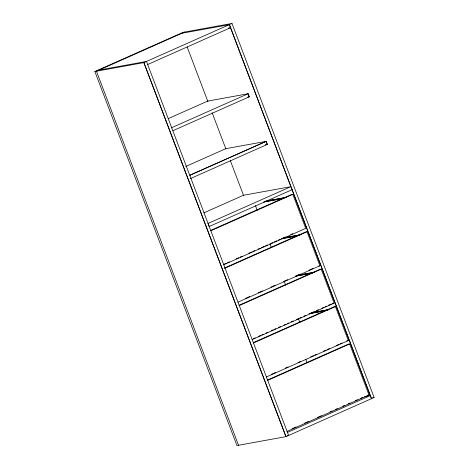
<?xml version="1.0" encoding="UTF-8"?>
<svg xmlns="http://www.w3.org/2000/svg" width="469" height="469" viewBox="0 0 469 469"><rect width="100%" height="100%" fill="white"/><g stroke="black" fill="none" stroke-linecap="round" stroke-linejoin="round"><path stroke-width="0.7" d="M94.873 71.517L143.907 62.606L285.99 436.639L236.956 445.55L94.873 71.517L183.01 32.361L232.044 23.45L143.854 62.617L285.938 436.651L374.127 397.483L231.991 23.462M184.587 32.074L96.45 71.229L238.528 445.263M168.236 118.61L207.661 101.093L248.113 93.741L249.274 96.802L173.055 130.652M171.226 127.89L248.113 93.741M185.654 166.507L225.741 148.696L266.199 141.345L267.359 144.405L190.467 178.554M189.974 175.195L266.146 141.357L267.307 144.417L265.178 144.804M190.027 175.189L266.199 141.345M204.015 212.797L243.44 195.28L290.897 186.656L207.996 223.473L209.209 226.527M209.156 226.533L292.058 189.716M210.581 230.472L291.214 194.647L292.791 194.359L305.712 228.362L223.742 264.78M210.821 230.777L292.791 194.359M223.496 264.475L226.164 263.291M227.494 262.699L229.493 261.808M236.159 258.847L238.827 257.663M240.157 257.071L242.156 256.185M248.822 253.225L251.484 252.041M252.82 251.448L254.819 250.557M258.149 249.08L260.148 248.189M261.485 247.597L264.147 246.413M265.483 245.82L267.482 244.935M270.812 243.452L272.811 242.567M274.142 241.975L276.81 240.79M278.14 240.198L280.14 239.307M283.475 237.83L285.474 236.939M290.803 234.57L292.803 233.685M224.123 268.168L305.425 232.049L307.002 231.762L319.917 265.765L237.947 302.183M225.032 268.18L307.002 231.762M245.703 298.325L249.701 296.549M258.366 292.697L262.364 290.921M271.023 287.075L275.022 285.299M283.686 281.447L287.685 279.671M296.349 275.825L300.348 274.048M309.012 270.197L313.011 268.42M238.997 305.278L319.635 269.452L321.206 269.165L334.127 303.167L252.158 339.585M239.237 305.583L321.206 269.165M253.248 338.688L255.247 337.797M258.577 336.32L260.576 335.429M261.907 334.837L263.244 334.245M265.905 333.06L267.905 332.175M271.24 330.692L273.239 329.807M274.57 329.215L275.901 328.622M278.568 327.438L280.568 326.547M283.903 325.07L285.902 324.179M287.233 323.587L288.564 322.994M291.231 321.81L293.231 320.925M296.56 319.442L298.56 318.557M299.896 317.964L301.227 317.372M303.894 316.188L305.894 315.297M309.223 313.82L311.223 312.929M312.559 312.336L313.89 311.744M316.557 310.56L318.557 309.675M321.886 308.192L323.886 307.306M325.216 306.714L326.553 306.122M328.552 305.231L331.214 304.047M253.207 342.681L333.84 306.855L335.417 306.568L348.332 340.576L266.363 376.988M253.448 342.986L335.417 306.568M271.451 374.315L275.45 372.538M285.445 368.095L288.113 366.91M298.108 362.473L300.776 361.288M310.771 356.845L313.439 355.66M314.769 355.068L316.768 354.183M323.434 351.222L326.096 350.038M327.432 349.446L329.431 348.555M336.097 345.594L338.759 344.41M340.095 343.818L342.094 342.933M267.412 380.083L348.051 344.258L349.628 343.976L368.997 394.98L287.028 431.392M267.658 380.388L349.628 343.976M292.117 428.719L296.115 426.942M304.78 423.097L308.778 421.32M317.443 417.469L321.441 415.692M330.106 411.846L332.105 410.955M335.435 409.478L337.434 408.587M342.769 406.218L344.768 405.333M348.098 403.85L350.097 402.965M355.426 400.596L357.425 399.705M360.761 398.228L362.76 397.337M181.943 33.246L229.4 24.623L371.483 398.656L229.347 24.634M228.356 28.087L230.566 27.683L147.712 64.493M99.094 70.057L146.551 61.433M247.808 97.071L249.274 96.802M265.395 201.142L286.119 197.373M267.576 200.855L286.16 197.478M264.346 201.793L283.645 198.287M263.666 202.028L282.256 198.651M283.176 237.894L301.045 234.647M286.072 237.478L299.656 235.01M281.412 238.68L298.565 235.561M281.453 238.78L296.461 236.054M318.867 265.958L319.917 265.765M297.381 275.297L314.541 272.178M300.283 274.881L313.861 272.413M295.622 276.083L312.776 272.964M295.658 276.182L309.956 273.585M332.55 303.455L334.127 303.167M311.592 312.7L328.746 309.581M313.773 312.413L328.787 309.687M309.112 313.614L326.981 310.367M309.153 313.714L324.161 310.988M346.755 340.857L348.332 340.576M367.426 395.267L368.997 394.98M364.524 396.651L370.322 395.596L287.474 432.406M372.638 397.753L374.127 397.483M287.145 435.736L288.634 435.466L146.498 61.439M248.06 93.753L249.221 96.813M255.482 205.686L257.282 210.423M269.951 243.763L271.234 247.151M284.155 281.171L285.703 285.234M298.366 318.574L299.908 322.637M187.149 46.947L207.966 101.755M212.129 112.712L225.923 149.019M230.343 160.668L243.616 195.602M305.811 359.33L307.113 362.754"/></g></svg>
